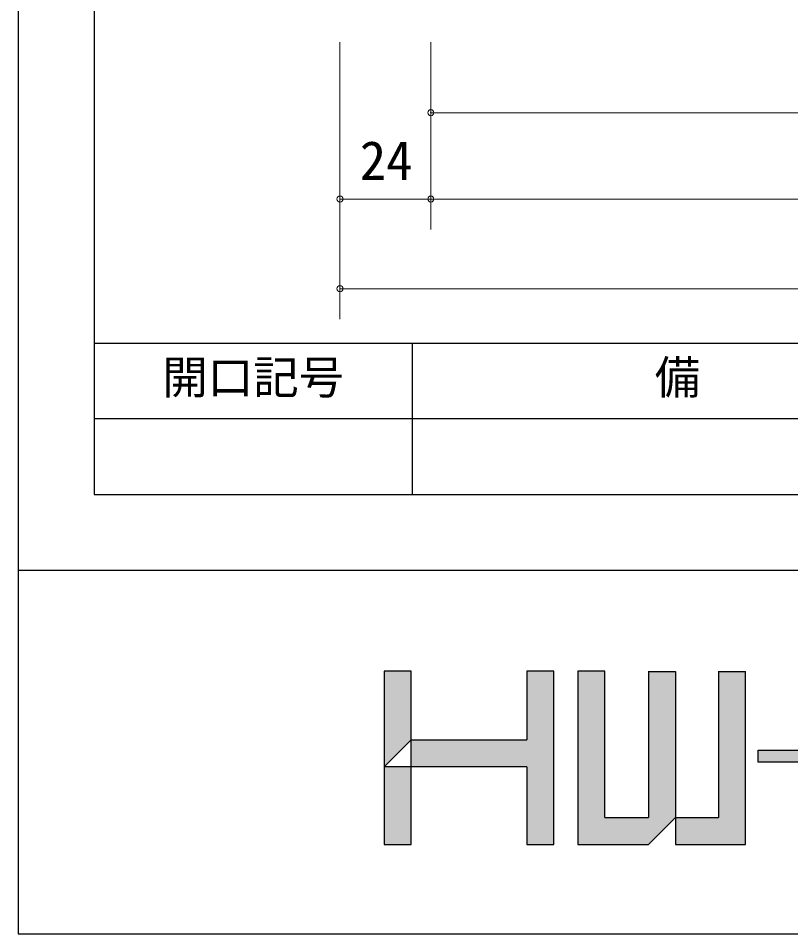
# Model space of a CAD drawing. Units: millimetres at full size; details may follow other scales. Extents: x -800 to 800, y -560 to 560.
# Drawn here: x -800 to -596.1, y -560 to -318.2 of the extents above; entities that cross this region are included whole.
import ezdxf
from ezdxf.enums import TextEntityAlignment as Align

# ---------------------------------------------------------------- set-up
doc = ezdxf.new("R2010")
doc.units = ezdxf.units.MM
doc.header["$LTSCALE"] = 4
doc.header["$PDMODE"] = 32
doc.header["$PDSIZE"] = 1.6
doc.layers.add('0-0', color=7, linetype='Continuous', lineweight=25)
doc.layers.add('3-0', color=4, linetype='Continuous', lineweight=9)
doc.styles.add('ＭＳ ゴシック', font='')
doc.styles.get('ＭＳ ゴシック').set_extended_font_data('MS Gothic')

msp = doc.modelspace()

# ---------------------------------------------------------------- linework, layer by layer
at = {"layer": '0-0'}
for p, q in [((-800, 560), (-800, -560)), ((-780, -404), (152, -404)), ((-696, -404), (-696, -444)), ((152, -424), (-780, -424)), ((-800, -464), (800, -464)), ((-703.403, -490.7), (-703.403, -536.41)), ((-696.28, -490.7), (-703.403, -490.7)), ((-658.657, -490.7), (-665.78, -490.7)), ((-665.78, -490.7), (-665.78, -508.805)), ((-645.205, -490.7), (-652.328, -490.7)), ((-652.328, -490.7), (-652.328, -536.41)), ((-645.192, -529.158), (-645.192, -490.7)), ((-633.658, -490.708), (-626.549, -490.708)), ((-633.647, -490.7), (-633.647, -529.345)), ((-626.549, -490.709), (-626.549, -536.41)), ((-615.208, -490.709), (-608.02, -490.709)), ((-615.184, -490.709), (-615.184, -529.313)), ((-608.02, -536.41), (-608.02, -490.709)), ((-703.403, -515.941), (-696.267, -508.805)), ((-696.267, -508.805), (-665.78, -508.805)), ((-665.78, -515.941), (-703.403, -515.941)), ((-652.328, -515.958), (-652.328, -516.358)), ((-645.192, -529.345), (-645.192, -515.731)), ((-645.192, -529.345), (-633.647, -529.345)), ((-633.647, -536.41), (-626.551, -529.313)), ((-626.549, -529.313), (-615.184, -529.313)), ((-652.328, -536.41), (-633.647, -536.41)), ((-626.549, -536.41), (-608.02, -536.41)), ((-800, -560), (800, -560))]:
    msp.add_line(p, q, dxfattribs=at)
for points in [[(-780, -44), (-780, -444), (152, -444)], [(-703.403, -536.41), (-696.267, -536.41), (-696.267, -515.731), (-696.267, -490.7)], [(-665.78, -536.41), (-658.643, -536.41), (-658.643, -515.731), (-658.643, -490.7)], [(-665.78, -515.958), (-665.78, -516.358), (-665.78, -536.41)]]:
    msp.add_lwpolyline(points, dxfattribs=at)
msp.add_lwpolyline([(-604.674, -511.508), (-583.514, -511.508), (-583.514, -514.74), (-604.674, -514.74)], close=True, dxfattribs=at)
at = {"layer": '0-0', "color": 134}
for points in [[(-703.403, -490.7), (-696.267, -490.7), (-703.403, -515.941), (-696.267, -508.805)], [(-665.78, -536.41), (-658.643, -536.41), (-658.657, -490.7)], [(-665.78, -536.41), (-658.657, -490.7), (-665.78, -490.7)], [(-645.205, -490.7), (-652.328, -490.7), (-652.328, -536.41)], [(-652.328, -536.41), (-645.192, -529.158), (-645.205, -490.7)], [(-626.551, -529.313), (-626.549, -490.709), (-633.647, -490.708)], [(-626.551, -529.313), (-633.647, -490.708), (-633.647, -529.345)], [(-608.02, -536.41), (-608.02, -490.709), (-615.184, -490.709)], [(-608.02, -536.41), (-615.184, -490.709), (-615.184, -529.313)], [(-696.267, -508.805), (-665.78, -515.958), (-696.267, -515.941)], [(-665.78, -508.805), (-696.267, -508.805), (-665.85, -515.941)], [(-665.78, -508.805), (-665.85, -515.941), (-665.78, -536.41)], [(-583.514, -511.508), (-604.674, -511.508), (-583.514, -514.74), (-604.674, -514.74)], [(-703.403, -515.941), (-703.403, -536.41), (-696.267, -515.941), (-696.267, -536.41)], [(-652.328, -536.41), (-633.647, -529.345), (-645.192, -529.158)], [(-652.328, -536.41), (-633.647, -536.41), (-626.551, -529.313)], [(-652.328, -536.41), (-626.551, -529.313), (-633.647, -529.345)], [(-626.549, -529.313), (-626.549, -536.41), (-608.02, -536.41)], [(-608.02, -536.41), (-615.184, -529.313), (-626.549, -529.313)]]:
    msp.add_solid(points, dxfattribs=at)
at = {"layer": '0-0'}
for points in [[(-703.403, -490.7), (-696.28, -490.7), (-703.403, -515.941), (-696.267, -508.805)], [(-665.78, -536.41), (-658.643, -536.41), (-658.643, -490.7)], [(-665.78, -536.41), (-658.643, -490.7), (-665.78, -508.805)], [(-665.78, -490.7), (-665.78, -508.805), (-658.657, -490.7)], [(-645.205, -490.7), (-652.328, -490.7), (-652.328, -536.41)], [(-652.328, -536.41), (-645.192, -529.158), (-645.205, -490.7)], [(-626.551, -529.313), (-626.549, -490.708), (-633.647, -490.708)], [(-626.551, -529.313), (-633.647, -490.708), (-633.647, -529.345)], [(-608.02, -536.41), (-608.02, -490.709), (-615.208, -490.709)], [(-608.02, -536.41), (-615.208, -490.709), (-615.184, -529.313)], [(-696.267, -508.805), (-696.267, -515.731), (-665.85, -515.941)], [(-665.78, -508.805), (-696.267, -508.805), (-665.85, -515.941)], [(-665.78, -508.805), (-665.85, -515.941), (-665.78, -536.41)], [(-604.674, -511.508), (-604.674, -514.74), (-583.514, -511.508), (-583.514, -514.74)], [(-703.403, -536.41), (-703.403, -515.941), (-696.267, -536.41), (-696.267, -515.731)], [(-652.328, -536.41), (-633.647, -529.345), (-645.192, -529.158)], [(-652.328, -536.41), (-633.647, -536.41), (-626.551, -529.313)], [(-652.328, -536.41), (-626.551, -529.313), (-633.647, -529.345)], [(-626.551, -529.313), (-626.549, -536.41), (-608.02, -536.41)], [(-608.02, -536.41), (-615.184, -529.313), (-626.551, -529.313)]]:
    msp.add_solid(points, dxfattribs=at)
at = {"layer": '3-0'}
for p, q in [((-715.102, -373.983), (-715.102, -324.502)), ((-715.102, -397.671), (-715.102, -324.502)), ((-691.102, -373.983), (-691.102, -324.502)), ((-691.102, -351.187), (-691.102, -324.502)), ((-691.102, -343.187), (-374.463, -343.187)), ((-715.102, -365.983), (-691.102, -365.983)), ((-691.102, -365.983), (87.08, -365.983)), ((-715.102, -389.671), (123.08, -389.671))]:
    msp.add_line(p, q, dxfattribs=at)
for p in [(-691.102, -343.187), (-715.102, -365.983), (-691.102, -365.983), (-715.102, -389.671)]:
    msp.add_point(p, dxfattribs=at)

# ---------------------------------------------------------------- texts
at = {"layer": '0-0', "style": 'ＭＳ ゴシック'}
for s, p in [('開口記号', (-762, -420.08)), ('備\u3000\u3000\u3000\u3000\u3000\u3000考', (-632, -420.08))]:
    msp.add_text(s, height=8.798, dxfattribs=at).set_placement(p, align=Align.BOTTOM_LEFT)
at = {"layer": '3-0', "color": 7, "style": 'ＭＳ ゴシック'}
msp.add_text('24', height=10.26, dxfattribs=at).set_placement((-709.878, -363.983), align=Align.BOTTOM_LEFT)

doc.saveas('drawing.dxf')
